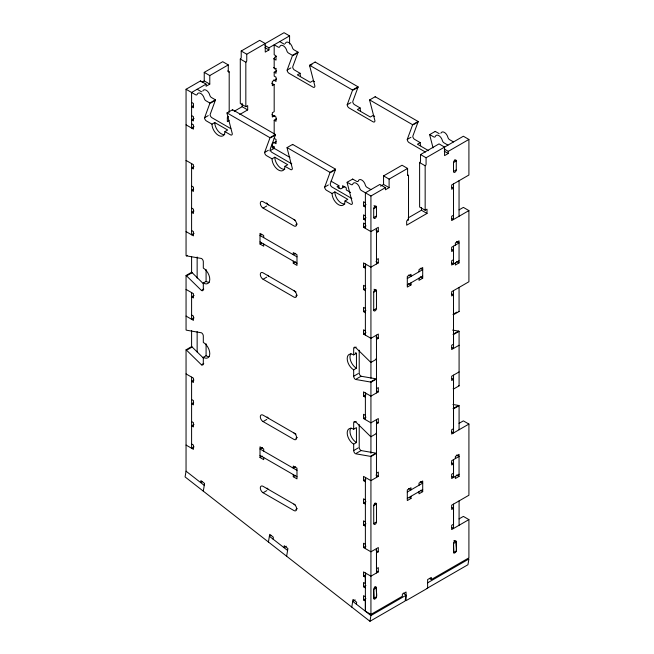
<?xml version="1.0" encoding="UTF-8"?>
<svg xmlns="http://www.w3.org/2000/svg" width="654" height="654" viewBox="0 0 654 654"><rect width="100%" height="100%" fill="white"/><g stroke="black" fill="none" stroke-linecap="round" stroke-linejoin="round"><path stroke-width="0.98" d="M403.273 593.104L406.052 595.271L405.088 601.018L369.96 621.3L185.082 476.921L186.047 471.174L186.055 349.816L191.597 346.62A2.616 1.512 60 0 1 192.129 347.012L203.288 357.967M429.735 578.643L431.321 579.558L431.321 577.425L427.626 579.558L427.626 588.199L406.052 600.658L406.052 592.009L402.357 594.143L402.357 596.276L370.932 614.425L365.382 611.22L365.382 572.969M376.475 587.848L376.475 596.742L373.704 598.345L373.704 589.45A1.962 1.128 -60 0 1 375.085 587.055A1.962 1.128 -60 0 1 376.475 587.848C375.347 590.922 378.977 598.361 374.113 599.334L373.704 589.45L376.475 587.848L374.832 586.9M376.475 572.969L376.475 552.867L378.323 551.804L378.323 547.537L370.932 551.804L363.534 547.537L363.534 543.261L365.382 544.332M365.382 587.848L363.534 586.785L363.534 582.518L365.382 583.581L365.382 577.245L363.534 576.174L363.534 571.907L370.932 576.174L378.323 571.907L378.323 567.639L376.475 568.702L376.475 548.6M451.922 187.265L453.508 188.18L451.661 189.251L451.661 184.976L468.91 175.019L468.91 139.441L448.268 151.352L448.268 153.494L444.573 155.627L444.573 147.085L439.022 143.888L420.538 154.557L420.538 160.966A1.308 0.752 -60 0 1 419.615 162.56L419.615 207.04L425.157 210.236L427.005 209.174L427.005 213.441L406.674 225.18L406.674 220.913L408.521 219.842L408.521 175.37A1.308 0.752 -60 0 1 407.597 174.839L407.597 168.438L402.047 165.233L383.563 175.901L383.563 184.444L389.105 187.649L389.105 179.106L383.563 175.901M425.157 210.236L425.157 165.764A1.308 0.752 -60 0 0 426.081 164.162L426.081 157.761L420.538 154.557M451.922 507.479L453.508 508.395L453.508 524.23L451.661 525.301L451.661 529.568L468.91 519.603L468.91 557.854L431.321 579.558M203.296 491.146L204.579 483.478L200.942 480.633L200.623 482.546L202.2 481.63M268.426 542.003L269.71 534.334L273.347 537.179L273.029 539.1M286.632 556.227L287.915 548.559L284.277 545.714L283.95 547.627L286.329 546.254M351.762 607.084L353.046 599.416L356.683 602.26L356.365 604.182M369.96 621.3L370.924 615.553L406.052 595.271M211.97 124.154L214.741 122.551L227.682 130.023L224.911 131.626A9.148 5.281 60 0 1 218.436 135.362A9.148 5.281 60 0 1 211.97 124.154L206.419 120.957A2.616 1.512 60 0 1 204.571 117.753L209.779 103.577A2.608 1.504 60 0 0 209.86 103.013L215.403 99.809L211.504 97.56A2.616 1.512 60 0 1 209.762 95.132A5.232 3.017 60 0 0 206.272 90.268A5.232 3.017 60 0 0 202.789 91.102M215.403 99.809A2.608 1.504 60 0 1 215.329 100.381L210.122 114.548A2.616 1.512 60 0 0 211.97 117.753L230.854 128.658M360.64 111.09A9.148 5.281 60 0 1 360.141 107.951L354.264 104.517A2.616 1.512 60 0 1 352.751 101.542L357.959 87.374A2.616 1.512 60 0 0 358.032 86.81L315.146 62.04L309.595 65.245A2.616 1.512 60 0 0 309.677 65.899L314.885 86.083A2.616 1.512 60 0 1 313.029 87.154L289.003 73.281A2.616 1.512 60 0 1 287.147 70.076L292.354 55.901A2.616 1.512 60 0 0 292.436 55.337L297.979 52.132L294.079 49.884A2.616 1.512 60 0 1 292.338 47.456A5.232 3.017 60 0 0 288.855 42.592A5.232 3.017 60 0 0 285.365 43.426M297.979 52.132A2.616 1.512 60 0 1 297.905 52.704L292.698 66.871A2.616 1.512 60 0 0 294.21 69.847L300.088 73.281A9.148 5.281 60 0 0 300.587 76.42M272.023 158.824L274.794 157.23L287.735 164.702L284.964 166.296A9.148 5.281 60 0 1 278.49 170.032A9.148 5.281 60 0 1 272.023 158.824L266.472 155.627A2.616 1.512 60 0 1 264.625 152.423L269.832 138.247A2.616 1.512 60 0 0 269.914 137.683L275.457 134.479L232.562 109.717L227.02 112.921A2.616 1.512 60 0 0 227.093 113.575L232.301 133.759A2.616 1.512 60 0 1 230.788 134.986L224.911 131.626M275.457 134.479A2.616 1.512 60 0 1 275.383 135.051L270.176 149.218A2.616 1.512 60 0 0 272.023 152.423L291.766 163.819M420.694 145.768A9.148 5.281 60 0 1 420.195 142.621L414.317 139.188A2.616 1.512 60 0 1 412.805 136.22L418.012 122.045A2.616 1.512 60 0 0 418.086 121.48L375.2 96.718L369.649 99.915A2.616 1.512 60 0 0 369.731 100.577L374.938 120.761A2.616 1.512 60 0 1 373.091 121.824L349.056 107.951A2.616 1.512 60 0 1 347.2 104.746L352.408 90.579A2.616 1.512 60 0 0 352.49 90.007L358.032 86.81M332.077 193.502L334.848 191.9L347.789 199.372L345.018 200.974A9.148 5.281 60 0 1 338.543 204.71A9.148 5.281 60 0 1 332.077 193.502L326.526 190.298A2.616 1.512 60 0 1 324.678 187.093L329.886 172.926A2.616 1.512 60 0 0 329.968 172.354L335.51 169.157L292.616 144.395L287.073 147.591A2.616 1.512 60 0 0 287.147 148.245L292.354 168.438A2.616 1.512 60 0 1 290.842 169.664L284.964 166.296M335.51 169.157A2.616 1.512 60 0 1 335.437 169.721L330.229 183.897A2.616 1.512 60 0 0 332.077 187.093L351.819 198.497M425.419 152.039L409.11 142.621A2.616 1.512 60 0 1 407.254 139.416L412.461 125.249A2.616 1.512 60 0 0 412.543 124.677L418.086 121.48M440.894 133.22L441.417 132.394A5.232 3.017 60 0 1 447.344 135.819L448.129 137.961A2.616 1.512 60 0 0 449.609 139.678L453.508 141.926M453.508 308.443L453.533 314.721L459.083 311.517L459.051 287.449M228.271 64.901L209.779 75.57L209.779 84.113L204.236 80.908L204.236 72.373L222.72 61.697L228.271 64.901L228.271 71.302A1.308 0.752 -60 0 0 229.194 71.834L229.194 112.267M239.724 114.499L247.678 109.905L247.678 105.637L245.83 106.708L240.288 103.504L240.288 59.032A1.308 0.752 -60 0 0 241.212 57.429L241.212 51.02L259.695 40.352L265.246 43.548L265.246 52.091L268.941 49.957L268.941 47.824L289.583 35.905L289.583 44.031M203.288 283.64L192.129 272.685A2.616 1.512 60 0 0 191.597 272.293L186.055 275.489A2.616 1.512 60 0 1 186.586 275.89L201.457 290.49A2.616 1.512 60 0 0 203.312 289.42L203.312 283.019A9.148 5.281 60 0 0 209.779 279.283A9.148 5.281 60 0 0 203.312 268.075L203.312 261.674A2.616 1.512 60 0 0 201.457 258.469L186.586 255.894A2.616 1.512 60 0 1 186.055 255.673L186.055 89.271L200.533 80.908L206.084 84.113L206.084 86.246L209.779 84.113M241.212 51.02L246.754 54.225L284.04 32.7L289.583 35.905M202.012 82.191L204.236 80.908M206.084 84.113L191.597 92.476L191.597 128.053L194.066 126.631M192.971 105.891L191.581 106.692L193.445 107.771L193.445 103.504L191.597 102.433M210.702 103.046L215.329 100.381M293.278 55.369L297.905 52.704M194.066 118.448L191.597 119.87L193.445 120.933L193.445 116.665L191.581 115.586M273.56 80.017L276.029 81.448L276.029 77.172L274.181 76.109L274.181 72.193L276.642 70.771M204.571 117.753L208.266 115.619M287.147 70.076L290.85 67.942M276.642 78.954L272.326 81.448L272.326 85.715L274.181 84.644L274.181 111.687L272.326 112.75L272.326 117.025L274.917 115.529M309.677 65.899L311.983 64.566M234.173 111.303L242.135 106.708L247.678 109.905M300.088 73.281L297.317 74.883L310.258 82.347L313.029 80.753L314.615 81.668M228.573 116.665L227.347 117.377L227.347 121.652L229.113 120.63M193.976 166.533L191.597 167.898L193.445 168.969L193.445 164.702L186.055 160.426M274.181 134.34L274.181 120.222L276.552 118.856M270.756 137.716L275.383 135.051M353.332 90.039L357.959 87.374M193.682 189.112L191.597 190.314L193.445 191.385L193.445 187.118L191.597 186.047M276.029 141.575L272.326 143.708L272.326 147.976L274.181 146.913L274.181 148.76M264.625 152.423L268.32 150.289M347.2 104.746L350.904 102.613M269.808 150.861L274.181 148.335L289.918 157.418M369.731 100.577L370.654 100.037M360.141 107.951L357.37 109.553L370.311 117.025L373.082 115.423L374.668 116.338M193.976 211.005L191.597 212.378L193.445 213.441L193.445 209.174L191.597 208.103M194.066 233.364L191.597 234.794L191.597 163.631M295.167 220.218L263.088 201.702A3.924 2.264 60 0 0 260.308 203.304A3.924 2.264 60 0 0 263.088 208.103L266.783 205.969M330.81 172.386L335.437 169.721M413.385 124.71L418.012 122.045M186.586 255.894L187.51 255.354M324.678 187.093L328.373 184.959M407.254 139.416L410.957 137.283M338.886 188.434L338.886 185.695L337.039 186.758L340.734 188.892L344.838 186.521M345.018 200.974L350.896 204.334A2.616 1.512 60 0 0 352.408 203.108L347.2 182.924A2.616 1.512 60 0 1 347.127 182.262L352.669 179.065L356.569 181.313A2.616 1.512 60 0 0 357.117 181.534M433.038 147.861L429.784 135.247A2.608 1.504 60 0 1 429.703 134.593L435.253 131.389L439.153 133.637M187.51 275.35L192.129 272.685M420.195 142.621L417.424 144.223L428.64 150.698M261.649 234.549L260.006 235.505L296.981 256.85M263.701 237.639L263.701 235.505L260.006 233.364L260.006 244.04L261.592 243.124M295.747 224.829L297.227 223.97M203.312 283.019L206.084 281.416A9.148 5.281 60 0 0 209.166 282.291M389.105 179.106L407.597 168.438M426.081 157.761L463.367 136.236L468.91 139.441M380.603 186.153L383.563 184.444M201.457 290.49L203.77 289.158M194.066 295.453L191.597 296.875L193.445 297.946L193.445 293.679L186.055 289.403M347.127 182.262L351.026 184.518A2.616 1.512 60 0 0 352.768 184.101A5.232 3.017 60 0 1 356.258 183.267A5.232 3.017 60 0 1 359.741 188.123A2.616 1.512 60 0 0 361.482 190.551L370.932 196.004L385.41 187.649L385.41 189.783L389.105 187.649M365.382 202.765L363.534 201.702L363.534 205.969L366.003 204.547M295.657 253.343L293.278 254.717L293.278 252.583L296.981 254.717L296.981 265.385L293.278 263.251L293.278 261.118M373.704 208.642L376.475 207.04L376.475 215.934A1.962 1.128 -60 0 1 375.085 218.33A1.962 1.128 -60 0 1 373.704 217.537L373.704 208.642A1.962 1.128 -60 0 1 375.085 206.239A1.962 1.128 -60 0 1 376.475 207.04L374.014 205.618M453.508 162.56L456.279 160.966L456.279 169.86A1.962 1.128 -60 0 1 454.89 172.255A1.962 1.128 -60 0 1 453.508 171.454L453.508 162.56A1.962 1.128 -60 0 1 454.89 160.165A1.962 1.128 -60 0 1 456.279 160.966L454.62 160.001M365.398 215.943L363.534 214.864L363.534 219.131L366.003 217.708M194.066 317.869L191.597 319.291L191.597 292.608M296.017 291.872L263.088 272.857A3.924 2.264 60 0 0 260.308 274.459A3.924 2.264 60 0 0 263.088 279.266L266.783 277.132M293.278 263.251L295.657 261.878M373.704 217.537L376.475 215.934M453.508 171.462L456.279 169.86M365.382 224.118L363.534 223.047L363.534 227.314L366.003 225.892M376.475 232.652L378.323 231.59L378.323 227.314L370.932 231.59L363.534 227.314M408.202 217.896L421.462 210.236L427.005 213.441M187.51 349.677L192.129 347.012M295.747 295.984L297.227 295.134M186.055 349.816A2.616 1.512 60 0 1 186.586 350.217L201.457 364.818A2.616 1.512 60 0 0 203.312 363.747L203.312 357.346L206.084 355.743A9.148 5.281 60 0 0 209.166 356.618M459.051 209.885L463.367 207.392L468.91 210.596L468.91 281.751L451.661 291.717L451.661 295.984L453.508 294.921L451.922 294.006M376.475 259.695L378.323 258.624L378.323 262.9L370.932 267.167L363.534 262.9L363.534 267.167L365.913 265.794M453.508 215.223L451.661 216.286L451.661 220.562L468.91 210.596M201.457 364.818L203.77 363.485M193.976 380.007L191.597 381.38L193.445 382.443L193.445 378.175L186.055 373.908M365.382 286.378L363.534 285.316L363.534 289.583L365.913 288.21M373.704 292.248L376.475 290.646L376.475 308.443A1.962 1.128 -60 0 1 375.085 310.838A1.962 1.128 -60 0 1 373.704 310.037L373.704 292.248A1.962 1.128 -60 0 1 375.085 289.845A1.962 1.128 -60 0 1 376.475 290.646L374.014 289.223M407.287 278.555L422.697 269.661L420.228 268.238M193.682 402.594L191.597 403.796L193.445 404.859L193.445 400.591L191.597 399.52M407.287 284.956L422.697 276.062M365.382 308.443L363.534 307.372L363.534 311.639L365.913 310.266M453.508 259.695L451.661 260.766L451.661 265.034L459.051 260.766M410.998 282.814L410.998 284.948L407.303 287.081L407.303 276.413L410.998 274.271L410.998 276.413L408.619 275.04M419.01 271.786L419.01 269.652L422.705 267.519L422.705 278.187L419.01 280.321L419.01 278.187M373.704 310.037L376.475 308.443M455.356 245.111L455.356 242.969L459.051 240.836L459.051 262.9L455.356 265.034L455.356 262.9M193.976 424.479L191.597 425.852L193.445 426.923L193.445 422.647L191.597 421.585M365.382 330.85L363.534 329.788L363.534 334.055L365.913 332.682M354.599 347.953L356.136 347.061M376.475 339.393L378.323 338.322L378.323 334.055L370.932 338.322L363.534 334.055M194.066 446.846L191.597 448.268L191.597 377.113M353.675 369.829A9.148 5.281 60 0 1 347.2 358.621A9.148 5.281 60 0 1 353.675 354.885L356.446 353.283L356.446 368.227L353.675 369.829L353.675 376.238A2.616 1.512 60 0 0 355.523 379.434L370.401 382.01A2.616 1.512 60 0 1 370.932 382.23L376.475 379.026A2.616 1.512 60 0 0 375.944 378.813L361.073 376.238L356.446 378.903M296.017 434.191L263.088 415.176A3.924 2.264 60 0 0 260.308 416.778A3.924 2.264 60 0 0 263.088 421.585L266.783 419.451M454.546 313.438L456.86 312.105M353.675 376.238L358.294 373.565M370.401 382.01L375.02 379.345M453.933 333.785L458.552 331.12A2.616 1.512 60 0 1 459.083 331.333L459.083 385.844L453.533 389.048A2.616 1.512 60 0 1 453.132 388.77M453.009 334.325A2.616 1.512 60 0 1 453.533 334.537L459.083 331.333M262.467 447.557L260.006 448.979L296.981 470.324M376.475 388.672L378.323 387.601L378.323 391.877L370.932 396.144L363.534 391.877L363.534 396.144L366.003 394.722M263.701 451.113L263.701 448.979L260.006 446.846L260.006 457.514L262.385 456.149M295.747 438.303L297.227 437.452M459.083 345.247L451.661 349.53L451.661 345.263L453.508 344.2L453.508 290.646M354.599 422.28L356.136 421.389M365.382 415.355L363.534 414.284L363.534 418.56L366.003 417.138M353.675 444.156A9.148 5.281 60 0 1 347.2 432.948A9.148 5.281 60 0 1 353.675 429.212L356.446 427.61L356.446 442.554L353.675 444.156L353.675 450.565A2.616 1.512 60 0 0 355.523 453.762L370.401 456.345A2.616 1.512 60 0 1 370.932 456.557L376.475 453.353A2.616 1.512 60 0 0 375.944 453.14L361.073 450.565L356.446 453.23M459.083 371.93L451.661 376.222L451.661 380.489L453.508 379.418L453.508 428.697L451.661 429.768L451.661 434.035L468.918 424.07L468.918 495.233L451.661 505.19L451.661 509.466L453.508 508.395M295.657 466.817L293.278 468.19L293.278 466.057L296.981 468.19L296.981 478.867L293.278 476.733L293.278 474.6M376.475 423.898L378.323 422.827L378.323 418.56L370.932 422.827L363.534 418.56M295.167 504.855L263.088 486.339A3.924 2.264 60 0 0 260.308 487.941A3.924 2.264 60 0 0 263.088 492.74L266.783 490.606M293.278 476.733L295.657 475.36M353.675 450.565L358.294 447.892M370.401 456.345L375.02 453.672M453.933 408.112L458.552 405.447A2.616 1.512 60 0 1 459.083 405.66L459.083 429.752M453.009 408.652A2.616 1.512 60 0 1 453.533 408.864L459.083 405.66M295.747 509.466L297.227 508.608M459.051 423.359L463.367 420.874L468.918 424.07M376.475 473.169L378.323 472.106L378.323 476.374L370.932 480.641L363.534 476.374L363.534 480.641L365.913 479.268M271.026 535.299L269.383 536.247L287.588 550.472M365.382 499.86L363.534 498.789L363.534 503.057L365.913 501.683M373.704 505.73L376.451 503.85A1.962 1.12 -60.3 0 0 374.979 503.4A1.962 1.12 -60.3 0 0 373.712 505.722L373.728 523.797A1.962 1.144 -59.6 0 0 375.233 524.23A1.962 1.144 -59.6 0 0 376.491 521.908L376.475 504.128L374.832 503.179M459.083 474.224L451.661 478.507L451.661 474.24L453.508 473.169L453.508 463.923L451.661 464.986L451.661 460.718L459.083 456.435L456.615 455.012M407.287 492.029L422.697 483.134L420.228 481.712M407.287 498.43L422.697 489.535M365.382 521.917L363.534 520.846L363.534 525.121L365.913 523.748M410.998 496.288L410.998 498.43L407.303 500.563L407.303 489.887L410.998 487.753L410.998 489.887L408.619 488.513M419.01 485.26L419.01 483.126L422.705 480.992L422.705 491.669L419.01 493.803L419.01 491.669M373.704 523.519L376.475 521.917M455.356 458.585L455.356 456.451L459.051 454.317L459.051 476.374L455.356 478.507L455.356 476.374M363.534 547.537L365.913 546.164M459.051 518.892L463.367 516.407L468.91 519.603M363.534 576.174L365.913 574.801M363.534 586.785L365.913 585.412M355.179 599.906L352.719 601.328L370.924 615.553M456.304 541.913L453.533 543.515L453.533 552.63L456.304 551.036L456.304 541.913L453.933 540.539M365.382 596.742L363.534 595.68L363.534 599.947L365.913 598.574M427.618 582.82L468.91 558.982L467.945 564.729L426.653 588.567M452.601 330.09L458.552 331.12M452.977 404.483L458.552 405.447M279.724 41.594L283.623 43.843A2.616 1.512 60 0 0 284.694 44.071M292.436 55.337L288.537 53.088A2.616 1.512 60 0 1 286.795 50.66A5.232 3.017 60 0 0 283.305 45.796A5.232 3.017 60 0 0 279.822 46.63A2.616 1.512 60 0 1 278.081 47.047L274.181 44.799L274.181 54.756L276.029 55.827L276.029 60.094L273.56 58.672M309.595 65.245L352.49 90.007M369.649 99.915L412.543 124.677M429.703 134.593L433.602 136.841A2.616 1.512 60 0 0 435.09 136.833L435.866 135.599A5.232 3.017 60 0 1 441.802 139.024L442.578 141.166A2.616 1.512 60 0 0 444.066 142.874L447.957 145.131M264.935 45.51L268.941 47.824M444.262 149.047L448.268 151.352M264.935 47.644L268.941 49.957M444.262 151.18L448.268 153.494M273.56 67.566L276.029 68.989L276.029 73.264L274.181 72.193M240.288 59.032L245.83 62.228L245.83 106.708M419.615 162.56L425.157 165.764M271.68 83.205L274.181 84.644M227.649 70.951L229.194 71.834M407.597 174.839L408.521 175.37M204.236 72.373L209.779 75.57M271.917 114.654L276.029 117.025L276.029 121.292L274.181 120.222M451.865 218.542L453.508 219.491L453.508 183.913M385.41 187.649L379.868 184.444L365.382 192.807L365.382 228.385M197.148 89.271L201.048 91.519A2.616 1.512 60 0 0 201.595 91.74M370.932 189.603L367.033 187.355A2.616 1.512 60 0 1 365.284 184.918A5.232 3.017 60 0 0 361.801 180.063A5.232 3.017 60 0 0 358.318 180.896M456.59 241.547L459.051 242.969L451.661 247.245L451.661 251.512L453.508 250.441L451.922 249.534M274.181 138.37L276.029 139.441L276.029 143.708L273.56 142.286M186.055 89.271L195.497 94.724A2.616 1.512 60 0 0 197.238 94.307A5.232 3.017 60 0 1 200.729 93.473A5.232 3.017 60 0 1 204.212 98.329A2.616 1.512 60 0 0 205.961 100.765L209.86 103.013M227.02 112.921L269.914 137.683M287.073 147.591L329.968 172.354M407.597 219.311L408.521 219.842M271.802 145.54L274.181 146.913M331.014 181.15L338.886 185.695M350.626 192.472L346.277 189.962L346.277 187.829L342.582 185.695L342.582 187.633M363.534 205.969L365.398 207.048M456.68 261.526L459.051 262.9M451.865 263.014L453.508 263.963L453.508 246.174M363.534 219.131L365.382 220.202M191.597 123.786L193.445 124.849L193.445 129.116L186.055 124.849M376.017 230.249L378.323 231.59M420.334 276.814L422.705 278.187M376.017 261.559L378.323 262.9M408.619 283.574L410.998 284.948M263.088 208.103L293.899 225.892A3.924 2.264 60 0 0 296.671 224.297A3.924 2.264 60 0 0 293.899 219.491M363.534 267.167L365.382 268.23M363.534 289.583L365.382 290.646M451.889 347.503L453.533 348.451L453.533 334.537M260.006 241.906L296.981 263.251M260.006 244.04L263.701 246.174L263.701 244.04M363.534 311.639L365.382 312.71M451.922 378.502L453.508 379.418M191.597 230.519L193.445 231.59L193.445 235.857L186.055 231.59M376.017 336.99L378.323 338.322M263.088 279.266L293.899 297.055A3.924 2.264 60 0 0 296.671 295.453A3.924 2.264 60 0 0 293.899 290.646M451.889 432L453.533 432.948L453.533 408.864M376.737 390.961L378.323 391.877M363.534 396.144L365.382 397.207M451.922 463.007L453.508 463.923M191.597 315.024L193.445 316.086L193.445 320.362L186.055 316.086M376.737 421.912L378.323 422.827M456.68 475L459.051 476.374M451.889 476.48L453.533 477.428L453.533 459.639M420.334 490.296L422.705 491.669M376.017 475.041L378.323 476.374M409.412 497.514L410.998 498.43M451.889 527.533L453.533 528.481L453.533 504.111M263.088 421.585L293.899 439.374A3.924 2.264 60 0 0 296.671 437.771A3.924 2.264 60 0 0 293.899 432.964M363.534 480.641L365.382 481.712M363.534 503.057L365.382 504.128M260.006 455.38L296.981 476.733M260.006 457.514L263.701 459.656L263.701 457.514M363.534 525.121L365.382 526.184M191.597 444.001L193.445 445.063L193.445 449.339L186.055 445.063M376.017 550.472L378.323 551.804M263.088 492.74L293.899 510.529A3.924 2.264 60 0 0 296.671 508.926A3.924 2.264 60 0 0 293.899 504.128M376.737 570.991L378.323 571.907M363.534 599.947L365.382 601.018L365.382 611.22M186.047 471.174L204.252 485.391M459.051 180.708L459.051 216.286M459.083 500.907L459.083 525.285M453.533 375.134L453.533 389.048M421.462 207.678L421.462 210.236M376.475 228.385L376.475 263.963M376.475 335.126L376.475 392.94M376.475 419.623L376.475 477.445M370.932 196.004L370.932 378.314M370.932 382.23L370.932 453.386M370.932 456.557L370.932 614.425M365.382 263.963L365.382 335.126M365.382 392.94L365.382 419.623M365.382 477.445L365.382 548.6M359.218 350.233L359.218 373.033A2.616 1.512 60 0 0 361.073 376.238M359.218 424.56L359.218 447.361A2.616 1.512 60 0 0 361.073 450.565M353.675 354.885L353.675 348.484A2.616 1.512 60 0 1 355.523 347.413L370.401 362.014A2.616 1.512 60 0 0 370.932 362.414L376.475 359.209A2.616 1.512 60 0 1 375.944 358.817M353.675 429.212L353.675 422.811A2.616 1.512 60 0 1 355.523 421.74L370.401 436.349A2.616 1.512 60 0 0 370.932 436.741L376.475 433.537A2.616 1.512 60 0 1 376.075 433.259M246.754 54.225L246.754 60.626A1.308 0.752 -60 0 1 245.83 62.228M242.135 103.291L242.135 106.708M206.084 269.464L206.084 281.416M206.084 343.791L206.084 355.743M200.533 80.908L200.533 81.439M197.148 256.981L197.148 278.097M197.148 331.594L197.148 352.032M191.597 256.793L191.597 272.882M191.597 330.442L191.597 346.784M186.055 275.489L186.055 330A2.616 1.512 60 0 0 186.586 330.221L201.457 332.796A2.616 1.512 60 0 1 203.312 336.001L203.312 342.402A9.148 5.281 60 0 1 209.779 353.61A9.148 5.281 60 0 1 203.312 357.346M292.665 144.877A2.616 1.512 60 0 1 292.616 144.395M232.611 110.207A2.616 1.512 60 0 1 232.562 109.717M358.057 181.313A2.616 1.512 60 0 1 357.64 181.542M352.719 179.548A2.616 1.512 60 0 1 352.669 179.065M224.747 134.593A9.148 5.281 60 0 1 218.134 131.086A9.148 5.281 60 0 1 214.741 122.551M344.854 203.934A9.148 5.281 60 0 1 338.241 200.426A9.148 5.281 60 0 1 334.848 191.9M284.801 169.263A9.148 5.281 60 0 1 278.187 165.756A9.148 5.281 60 0 1 274.794 157.23M356.446 368.227A9.148 5.281 60 0 1 350.757 361.024A9.148 5.281 60 0 1 351.026 353.544M355.384 352.776A9.148 5.281 60 0 1 356.446 353.283M356.446 442.554A9.148 5.281 60 0 1 350.757 435.36A9.148 5.281 60 0 1 351.034 427.871M268.631 276.062A3.924 2.264 60 0 1 267.609 275.244M268.631 204.906A3.924 2.264 60 0 1 268.124 204.555M267.609 204.089A3.924 2.264 60 0 1 266.668 202.83M268.631 489.535A3.924 2.264 60 0 1 267.118 488.137M268.631 418.38A3.924 2.264 60 0 1 267.118 416.982M276.544 56.53A1.962 1.128 -60 0 0 275.032 57.053A1.962 1.128 -60 0 0 274.181 59.032L274.181 67.926A1.962 1.128 -60 0 0 276.078 68.318M459.083 311.517A2.616 1.512 60 0 1 458.814 311.345M453.533 314.721A2.616 1.512 60 0 1 453.009 314.329M459.083 385.844A2.616 1.512 60 0 1 458.683 385.566M315.187 62.531A2.616 1.512 60 0 1 315.146 62.04M375.216 97.037A2.616 1.512 60 0 1 375.2 96.718M435.27 131.707A2.608 1.504 60 0 1 435.253 131.389M453.508 543.376L453.925 553.259C458.781 552.287 455.151 544.847 456.279 541.774A1.962 1.128 -60 0 0 454.898 540.972A1.962 1.128 -60 0 0 453.508 543.376"/></g></svg>
